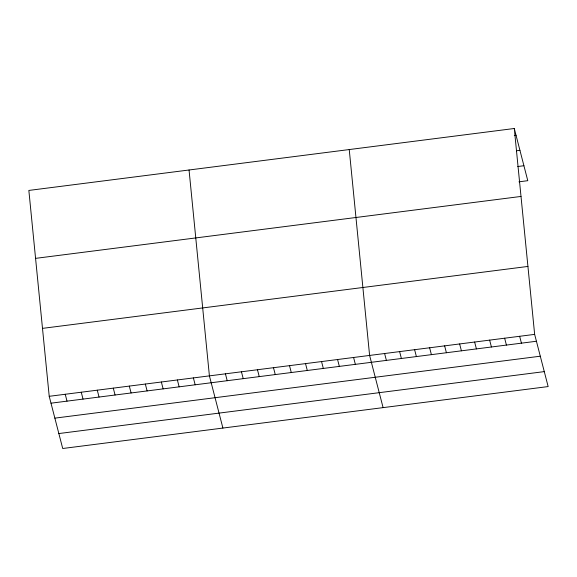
<?xml version="1.0" encoding="UTF-8"?>
<svg xmlns="http://www.w3.org/2000/svg" width="577" height="577" viewBox="0 0 577 577"><rect width="100%" height="100%" fill="white"/><g stroke="black" fill="none" stroke-linecap="round" stroke-linejoin="round"><path stroke-width="0.87" d="M514.287 128.498L28.85 190.432L49.218 396.312L62.713 448.502L548.15 386.568L534.648 334.379L514.287 128.498L527.782 180.688L518.954 181.813M514.295 135.595L516.062 135.371M516.401 150.777L519.927 150.323M517.735 166.522L523.916 165.736M35.572 258.366L521.009 196.44M42.496 328.371L527.933 266.437M49.218 396.312L534.648 334.379M50.992 403.186L536.43 341.252M54.865 418.137L540.296 356.204M58.847 433.551L544.284 371.617M519.646 336.29L521.428 343.164M504.644 338.209L506.418 345.082M489.642 340.12L491.416 346.993M474.633 342.038L476.414 348.905M459.631 343.95L461.405 350.823M444.629 345.861L446.403 352.735M429.62 347.78L431.401 354.653M414.618 349.691L416.392 356.564M399.616 351.609L401.39 358.483M384.607 353.521L386.388 360.394M383.099 407.629L369.605 355.432L349.236 149.551M353.586 357.48L355.36 364.354M337.567 359.521L339.341 366.395M321.548 361.563L323.322 368.436M305.529 363.611L307.303 370.484M289.51 365.652L291.284 372.526M273.491 367.7L275.265 374.574M257.472 369.742L259.246 376.615M241.446 371.783L243.227 378.656M225.427 373.831L227.208 380.705M222.91 428.069L209.408 375.872L189.047 169.991M193.389 377.913L195.17 384.787M177.37 379.962L179.151 386.835M161.351 382.003L163.132 388.876M145.332 384.051L147.113 390.925M129.313 386.092L131.094 392.966M113.294 388.133L115.068 395.007M97.275 390.182L99.049 397.055M81.256 392.223L83.03 399.096M65.237 394.264L67.011 401.138"/></g></svg>
